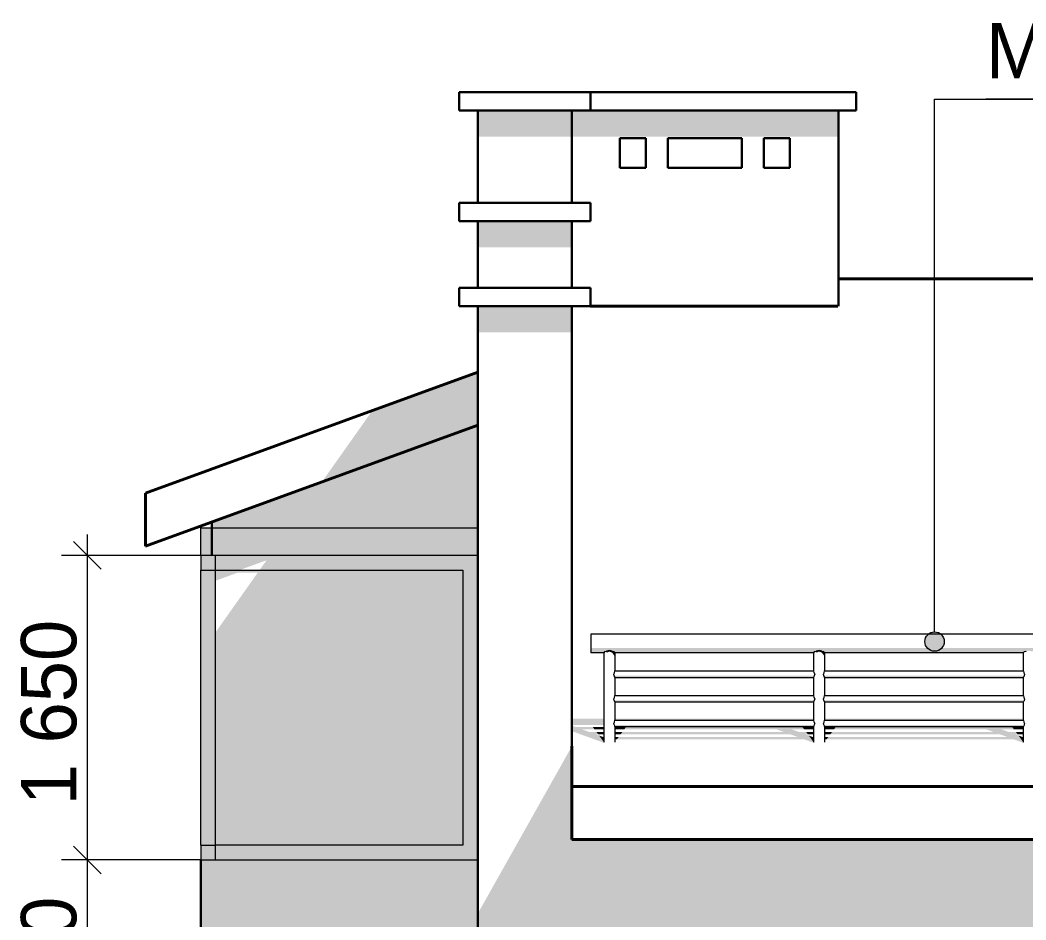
# Model space of a CAD drawing. Extents: x -73780 to 132552, y -11647 to 36957.
# Drawn here: x -70981 to -65534, y 28675 to 33550 of the extents above; entities that cross this region are included whole.
import ezdxf
from ezdxf.enums import TextEntityAlignment as Align

# ---------------------------------------------------------------- set-up
doc = ezdxf.new("R2010")
doc.units = 0
doc.header["$MEASUREMENT"] = 0
for name, color, linetype, lineweight in [('0_Ном_пера__1', 7, 'Continuous', 13), ('0_Ном_пера__120', 7, 'Continuous', 13), ('0_Ном_пера__41', 7, 'Continuous', 30), ('0_Ном_пера__7', 7, 'Continuous', 5), ('Двери ArchiCAD_Ном_пера__41', 7, 'Continuous', 30), ('Интерьер- Перегородка_Ном_пера__41', 7, 'Continuous', 30), ('Интерьер- Перегородка_Ном_пера__7', 7, 'Continuous', 5), ('Крыши_Ном_пера__61', 7, 'Continuous', 40), ('Крыши_Ном_пера__7', 7, 'Continuous', 5), ('Мебель_Ном_пера__1', 7, 'Continuous', 13), ('Мебель_Ном_пера__7', 7, 'Continuous', 5), ('Окна ArchiCAD_Ном_пера__1', 7, 'Continuous', 13), ('Окна ArchiCAD_Ном_пера__7', 7, 'Continuous', 5), ('Перекрытия_Ном_пера__21', 7, 'Continuous', 20), ('Перекрытия_Ном_пера__41', 7, 'Continuous', 30), ('Перекрытия_Ном_пера__7', 7, 'Continuous', 5)]:
    doc.layers.add(name, color=color, linetype=linetype, lineweight=lineweight)
doc.layers.add('0_Ном_пера__98', color=7, linetype='Continuous', lineweight=13, true_color=0x001f3e)
for name, color, linetype in [('Двери ArchiCAD', 7, 'Continuous'), ('Интерьер- Перегородка', 7, 'Continuous'), ('Крыши', 7, 'Continuous'), ('Мебель', 7, 'Continuous'), ('Окна ArchiCAD', 7, 'Continuous'), ('Перекрытия', 7, 'Continuous')]:
    doc.layers.add(name, color=color, linetype=linetype)
doc.styles.add('СГЕНЕРИР_СТИЛЬ_1', font='GOTHIC.TTF')
doc.styles.add('СГЕНЕРИР_СТИЛЬ_2', font='')
doc.styles.add('СГЕНЕРИР_СТИЛЬ_3', font='GOTHIC.TTF')
doc.styles.get('СГЕНЕРИР_СТИЛЬ_2').set_extended_font_data('Arial Unicode MS Кириллический')
doc.dimstyles.new('СГЕНЕРИР_СТИЛЬ__1', dxfattribs={"dimtxt": 300, "dimasz": 142.5, "dimexe": 0.18, "dimexo": 0, "dimgap": 0.09, "dimtad": 1, "dimdec": 0, "dimzin": 0, "dimdsep": 46, "dimtxsty": 'СГЕНЕРИР_СТИЛЬ_2', "dimblk": 'ARROWHEAD_6', "dimblk1": 'ARROWHEAD_6', "dimblk2": 'ARROWHEAD_6', "dimcen": 0.09, "dimclrd": 256, "dimclre": 256, "dimclrt": 256, "dimadec": 0, "dimazin": 0, "dimtfac": 1, "dimtdec": 4, "dimtmove": 0, "dimatfit": 3, "dimfxl": 0, "dimtolj": 1, "dimtzin": 0, "dimarcsym": 0})

# ---------------------------------------------------------------- blocks, each defined once
blk = doc.blocks.new('Элемент разреза_311', base_point=(-87179.4, 0))
at = {"layer": 'Окна ArchiCAD_Ном_пера__7', "linetype": 'Continuous'}
for points in [[(-68502.7, 30650), (-69922.7, 30650), (-69922.7, 30570), (-69794.2, 30570), (-69646.6, 30623.7), (-69684.6, 30570), (-68502.7, 30570)], [(-69922.7, 29080), (-68582.7, 29080), (-68582.7, 30570), (-69922.7, 30570), (-69922.7, 30512.7), (-69804.2, 30555.9), (-69694.6, 30555.9), (-69922.7, 30233.2)], [(-68502.7, 29080), (-68502.7, 30570), (-68582.7, 30570), (-68582.7, 29080)], [(-68582.7, 29080), (-69922.7, 29080), (-69922.7, 29000), (-68502.7, 29000), (-68502.7, 29080)]]:
    blk.add_hatch(color=256, dxfattribs=at).paths.add_polyline_path(points, flags=0)
at = {"layer": 'Окна ArchiCAD_Ном_пера__1', "linetype": 'Continuous'}
for p, q in [((-68502.7, 30650), (-70002.7, 30650)), ((-70002.7, 30650), (-70002.7, 30570)), ((-69922.7, 30570), (-68582.7, 30570)), ((-68582.7, 30570), (-68582.7, 29080)), ((-70002.7, 29080), (-70002.7, 29000)), ((-68582.7, 29080), (-69922.7, 29080)), ((-70002.7, 29000), (-68502.7, 29000))]:
    blk.add_line(p, q, dxfattribs=at)
blk = doc.blocks.new('Элемент разреза_277', base_point=(-87179.4, 0))
at = {"layer": 'Мебель_Ном_пера__7', "linetype": 'Continuous'}
for points in [[(-67889.8, 30129.4), (-67805.8, 30129.4), (-67804.8, 30130.4), (-67789.8, 30134.4), (-67774.8, 30130.4), (-67773.9, 30129.4), (-66670.1, 30129.4), (-66669.1, 30130.4), (-66654.1, 30134.4), (-66639.1, 30130.4), (-66638.1, 30129.4), (-65534.3, 30129.4), (-65533.3, 30130.4), (-65518.3, 30134.4), (-65503.3, 30130.4), (-65502.3, 30129.4), (-64398.5, 30129.4), (-64397.5, 30130.4), (-64382.5, 30134.4), (-64367.5, 30130.4), (-64366.6, 30129.4), (-63262.8, 30129.4), (-63261.8, 30130.4), (-63246.8, 30134.4), (-63231.8, 30130.4), (-63230.8, 30129.4), (-62127, 30129.4), (-62126, 30130.4), (-62111, 30134.4), (-62096, 30130.4), (-62095, 30129.4), (-62011, 30129.4), (-62011, 30147.7), (-67889.8, 30147.7)], [(-67805.8, 30129.4), (-67889.8, 30129.4), (-67889.8, 30122.7), (-67819.8, 30122.7), (-67815.8, 30126.7)], [(-67819.8, 30122.7), (-67819.8, 29638.8), (-67815.8, 29633.4), (-67815.8, 30126.7)], [(-67804.8, 30130.4), (-67804.8, 30123.2), (-67789.8, 30128.9), (-67789.8, 30134.4)], [(-67789.8, 30128.9), (-67774.8, 30123.2), (-67774.8, 30130.4), (-67789.8, 30134.4)], [(-67773.9, 30129.4), (-67774.8, 30130.4), (-67774.8, 30123.2), (-67763.9, 30107.6), (-67763.9, 30126.7)], [(-67773.9, 30129.4), (-67763.9, 30126.7), (-67759.8, 30122.7), (-66684.1, 30122.7), (-66680.1, 30126.7), (-66670.1, 30129.4)], [(-67759.8, 30122.7), (-67763.9, 30126.7), (-67763.9, 30107.6), (-67759.8, 30086.4)], [(-66684.1, 30024.3), (-66681.7, 30022), (-66680.1, 30015.7), (-66680.1, 30126.7), (-66684.1, 30122.7)], [(-66669.1, 30130.4), (-66669.1, 30123.2), (-66654.1, 30128.9), (-66654.1, 30134.4)], [(-66654.1, 30128.9), (-66639.1, 30123.2), (-66639.1, 30130.4), (-66654.1, 30134.4)], [(-66639.1, 30130.4), (-66639.1, 30123.2), (-66628.1, 30107.6), (-66628.1, 30126.7), (-66638.1, 30129.4)], [(-65534.3, 30129.4), (-66638.1, 30129.4), (-66628.1, 30126.7), (-66624.1, 30122.7), (-65548.3, 30122.7), (-65544.3, 30126.7)], [(-66624.1, 30122.7), (-66628.1, 30126.7), (-66628.1, 30107.6), (-66624.1, 30086.4)], [(-65548.3, 30024.3), (-65546, 30022), (-65544.3, 30015.7), (-65544.3, 30126.7), (-65548.3, 30122.7)], [(-66695.1, 30024.3), (-66686.3, 30022), (-66681.7, 30022), (-66684.1, 30024.3)], [(-66680.1, 30015.7), (-66681.7, 30022), (-66686.3, 30022)], [(-65559.3, 30024.3), (-65550.5, 30022), (-65546, 30022), (-65548.3, 30024.3)], [(-65544.3, 30015.7), (-65546, 30022), (-65550.5, 30022)], [(-67763.9, 29997.9), (-67762.2, 29991.7), (-66681.7, 29991.7), (-66680.1, 29997.9), (-66679.9, 29998.1), (-67764, 29998.1)], [(-67764, 29998.1), (-67763.9, 29997.9), (-67763.9, 29997.9)], [(-67763.9, 29997.9), (-67763.9, 29997.9), (-67759.8, 29976.7), (-67759.8, 29989.3), (-67762.2, 29991.7)], [(-67759.8, 29989.3), (-66684.1, 29989.3), (-66681.7, 29991.7), (-67762.2, 29991.7)], [(-66681.7, 29991.7), (-66684.1, 29989.3), (-66684.1, 29891), (-66681.7, 29888.7), (-66680.1, 29882.4), (-66680.1, 29997.9)], [(-66628.1, 29997.9), (-66626.4, 29991.7), (-65546, 29991.7), (-65544.3, 29997.9), (-65544.1, 29998.1), (-66628.2, 29998.1)], [(-66628.2, 29998.1), (-66628.1, 29997.9), (-66628.1, 29997.9)], [(-66628.1, 29997.9), (-66628.1, 29997.9), (-66624.1, 29976.7), (-66624.1, 29989.3), (-66626.4, 29991.7)], [(-66624.1, 29989.3), (-65548.3, 29989.3), (-65546, 29991.7), (-66626.4, 29991.7)], [(-65546, 29991.7), (-65548.3, 29989.3), (-65548.3, 29891), (-65546, 29888.7), (-65544.3, 29882.4), (-65544.3, 29997.9)], [(-67763.9, 29864.6), (-67762.2, 29858.4), (-66681.7, 29858.4), (-66680.1, 29864.6), (-66679.9, 29864.8), (-67764, 29864.8)], [(-67764, 29864.8), (-67763.9, 29864.5), (-67763.9, 29864.6)], [(-67763.9, 29864.6), (-67763.9, 29864.5), (-67759.8, 29843.3), (-67759.8, 29856), (-67762.2, 29858.4)], [(-67759.8, 29856), (-66684.1, 29856), (-66681.7, 29858.4), (-67762.2, 29858.4)], [(-66695.1, 29891), (-66686.3, 29888.7), (-66681.7, 29888.7), (-66684.1, 29891)], [(-66680.1, 29882.4), (-66681.7, 29888.7), (-66686.3, 29888.7)], [(-66684.1, 29757.7), (-66681.7, 29755.3), (-66680.1, 29749.1), (-66680.1, 29864.6), (-66681.7, 29858.4), (-66684.1, 29856)], [(-66628.1, 29864.6), (-66626.4, 29858.4), (-65546, 29858.4), (-65544.3, 29864.6), (-65544.1, 29864.8), (-66628.2, 29864.8)], [(-66628.2, 29864.8), (-66628.1, 29864.5), (-66628.1, 29864.6)], [(-66628.1, 29864.6), (-66628.1, 29864.5), (-66624.1, 29843.3), (-66624.1, 29856), (-66626.4, 29858.4)], [(-66624.1, 29856), (-65548.3, 29856), (-65546, 29858.4), (-66626.4, 29858.4)], [(-65559.3, 29891), (-65550.5, 29888.7), (-65546, 29888.7), (-65548.3, 29891)], [(-65544.3, 29882.4), (-65546, 29888.7), (-65550.5, 29888.7)], [(-65548.3, 29757.7), (-65546, 29755.3), (-65544.3, 29749.1), (-65544.3, 29864.6), (-65546, 29858.4), (-65548.3, 29856)], [(-66695.1, 29757.7), (-66686.3, 29755.3), (-66681.7, 29755.3), (-66684.1, 29757.7)], [(-66680.1, 29749.1), (-66681.7, 29755.3), (-66686.3, 29755.3)], [(-65548.3, 29757.7), (-65559.3, 29757.7), (-65550.5, 29755.3), (-65546, 29755.3)], [(-65544.3, 29749.1), (-65546, 29755.3), (-65550.5, 29755.3)], [(-67763.9, 29731.3), (-67762.2, 29725), (-66681.7, 29725), (-66680.1, 29731.3), (-66679.9, 29731.4), (-67764, 29731.4)], [(-67764, 29731.4), (-67763.9, 29731.2), (-67763.9, 29731.3)], [(-67762.2, 29725), (-67763.9, 29731.3), (-67763.9, 29731.2), (-67759.8, 29710), (-67759.8, 29722.7)], [(-67759.8, 29722.7), (-66684.1, 29722.7), (-66681.7, 29725), (-67762.2, 29725)], [(-66684.1, 29722.7), (-66684.1, 29638.8), (-66680.1, 29633.4), (-66680.1, 29731.3), (-66681.7, 29725)], [(-66628.1, 29731.3), (-66626.4, 29725), (-65546, 29725), (-65544.3, 29731.3), (-65544.1, 29731.4), (-66628.2, 29731.4)], [(-66628.2, 29731.4), (-66628.1, 29731.2), (-66628.1, 29731.3)], [(-66626.4, 29725), (-66628.1, 29731.3), (-66628.1, 29731.2), (-66624.1, 29710), (-66624.1, 29722.7)], [(-66624.1, 29722.7), (-65548.3, 29722.7), (-65546, 29725), (-66626.4, 29725)], [(-65548.3, 29722.7), (-65548.3, 29638.8), (-65544.3, 29633.4), (-65544.3, 29731.3), (-65546, 29725)]]:
    blk.add_hatch(color=256, dxfattribs=at).paths.add_polyline_path(points, flags=0)
at = {"layer": 'Мебель_Ном_пера__1', "linetype": 'Continuous'}
for p, q in [((-67889.8, 30222.7), (-67889.8, 30216)), ((-62011, 30222.7), (-67889.8, 30222.7)), ((-67889.8, 30216), (-67889.8, 30197.7)), ((-67889.8, 30197.7), (-67889.8, 30172.7)), ((-67889.8, 30172.7), (-67889.8, 30147.7)), ((-67889.8, 30147.7), (-67889.8, 30129.4)), ((-67889.8, 30129.4), (-67889.8, 30122.7)), ((-67819.8, 30122.7), (-67889.8, 30122.7)), ((-67815.8, 30126.7), (-67819.8, 30122.7)), ((-67819.8, 30122.7), (-67819.8, 29638.8)), ((-67805.8, 30129.4), (-67815.8, 30126.7)), ((-67804.8, 30130.4), (-67805.8, 30129.4)), ((-67789.8, 30134.4), (-67804.8, 30130.4)), ((-67774.8, 30130.4), (-67789.8, 30134.4)), ((-67773.9, 30129.4), (-67774.8, 30130.4)), ((-67763.9, 30126.7), (-67773.9, 30129.4)), ((-67759.8, 30122.7), (-67763.9, 30126.7)), ((-66684.1, 30122.7), (-67759.9, 30122.7)), ((-67759.8, 30122.7), (-67759.8, 30024.3)), ((-66680.1, 30126.7), (-66684.1, 30122.7)), ((-66684.1, 30122.7), (-66684.1, 30024.3)), ((-66670.1, 30129.4), (-66680.1, 30126.7)), ((-66669.1, 30130.4), (-66670.1, 30129.4)), ((-66654.1, 30134.4), (-66669.1, 30130.4)), ((-66639.1, 30130.4), (-66654.1, 30134.4)), ((-66638.1, 30129.4), (-66639.1, 30130.4)), ((-66628.1, 30126.7), (-66638.1, 30129.4)), ((-66624.1, 30122.7), (-66628.1, 30126.7)), ((-66624.1, 30122.7), (-66624.1, 30024.3)), ((-65548.3, 30122.7), (-66624.1, 30122.7)), ((-65544.3, 30126.7), (-65548.3, 30122.7)), ((-65548.3, 30122.7), (-65548.3, 30024.3)), ((-65534.3, 30129.4), (-65544.3, 30126.7)), ((-65533.3, 30130.4), (-65534.3, 30129.4)), ((-67764, 30015.6), (-67766.4, 30006.8)), ((-67763.9, 30015.7), (-67764, 30015.6)), ((-67762.2, 30022), (-67763.9, 30015.7)), ((-67759.8, 30024.3), (-67762.2, 30022)), ((-67759.8, 30024.3), (-66684.1, 30024.3)), ((-66681.7, 30022), (-66684.1, 30024.3)), ((-66680.1, 30015.7), (-66681.7, 30022)), ((-66679.9, 30015.6), (-66680.1, 30015.7)), ((-66677.6, 30006.8), (-66679.9, 30015.6)), ((-66628.2, 30015.6), (-66630.6, 30006.8)), ((-66628.1, 30015.7), (-66628.2, 30015.6)), ((-66626.4, 30022), (-66628.1, 30015.7)), ((-66624.1, 30024.3), (-66626.4, 30022)), ((-66624.1, 30024.3), (-65548.3, 30024.3)), ((-65546, 30022), (-65548.3, 30024.3)), ((-65544.3, 30015.7), (-65546, 30022)), ((-65544.1, 30015.6), (-65544.3, 30015.7)), ((-65541.8, 30006.8), (-65544.1, 30015.6)), ((-67764, 29998.1), (-67766.4, 30006.8)), ((-67763.9, 29997.9), (-67764, 29998.1)), ((-67763.9, 29997.9), (-67762.2, 29991.7)), ((-67759.8, 29989.3), (-67762.2, 29991.7)), ((-67759.8, 29989.4), (-67759.8, 29891)), ((-67759.8, 29989.3), (-66684.1, 29989.3)), ((-66684.1, 29989.3), (-66681.7, 29991.7)), ((-66684.1, 29989.4), (-66684.1, 29891)), ((-66680.1, 29997.9), (-66681.7, 29991.7)), ((-66679.9, 29998.1), (-66680.1, 29997.9)), ((-66677.6, 30006.8), (-66679.9, 29998.1)), ((-66628.2, 29998.1), (-66630.6, 30006.8)), ((-66628.1, 29997.9), (-66628.2, 29998.1)), ((-66628.1, 29997.9), (-66626.4, 29991.7)), ((-66624.1, 29989.3), (-66626.4, 29991.7)), ((-66624.1, 29989.4), (-66624.1, 29891)), ((-66624.1, 29989.3), (-65548.3, 29989.3)), ((-65548.3, 29989.3), (-65546, 29991.7)), ((-65548.3, 29989.4), (-65548.3, 29891)), ((-65544.3, 29997.9), (-65546, 29991.7)), ((-65544.1, 29998.1), (-65544.3, 29997.9)), ((-65541.8, 30006.8), (-65544.1, 29998.1)), ((-67764, 29882.3), (-67766.4, 29873.5)), ((-67764, 29864.8), (-67766.4, 29873.5)), ((-67763.9, 29882.4), (-67764, 29882.3)), ((-67763.9, 29864.6), (-67764, 29864.8)), ((-67762.2, 29888.7), (-67763.9, 29882.4)), ((-67763.9, 29864.6), (-67762.2, 29858.4)), ((-67759.8, 29891), (-67762.2, 29888.7)), ((-67759.8, 29856), (-67762.2, 29858.4)), ((-67759.8, 29891), (-66684.1, 29891)), ((-67759.8, 29856), (-67759.8, 29757.7)), ((-67759.8, 29856), (-66684.1, 29856)), ((-66681.7, 29888.7), (-66684.1, 29891)), ((-66684.1, 29856), (-66681.7, 29858.4)), ((-66684.1, 29856), (-66684.1, 29757.7)), ((-66680.1, 29882.4), (-66681.7, 29888.7)), ((-66680.1, 29864.6), (-66681.7, 29858.4)), ((-66679.9, 29882.3), (-66680.1, 29882.4)), ((-66679.9, 29864.8), (-66680.1, 29864.6)), ((-66677.6, 29873.5), (-66679.9, 29882.3)), ((-66677.6, 29873.5), (-66679.9, 29864.8)), ((-66628.2, 29882.3), (-66630.6, 29873.5)), ((-66628.2, 29864.8), (-66630.6, 29873.5)), ((-66628.1, 29882.4), (-66628.2, 29882.3)), ((-66628.1, 29864.6), (-66628.2, 29864.8)), ((-66626.4, 29888.7), (-66628.1, 29882.4)), ((-66628.1, 29864.6), (-66626.4, 29858.4)), ((-66624.1, 29891), (-66626.4, 29888.7)), ((-66624.1, 29856), (-66626.4, 29858.4)), ((-66624.1, 29891), (-65548.3, 29891)), ((-66624.1, 29856), (-66624.1, 29757.7)), ((-66624.1, 29856), (-65548.3, 29856)), ((-65546, 29888.7), (-65548.3, 29891)), ((-65548.3, 29856), (-65546, 29858.4)), ((-65548.3, 29856), (-65548.3, 29757.7)), ((-65544.3, 29882.4), (-65546, 29888.7)), ((-65544.3, 29864.6), (-65546, 29858.4)), ((-65544.1, 29882.3), (-65544.3, 29882.4)), ((-65544.1, 29864.8), (-65544.3, 29864.6)), ((-65541.8, 29873.5), (-65544.1, 29882.3)), ((-65541.8, 29873.5), (-65544.1, 29864.8)), ((-67764, 29748.9), (-67766.4, 29740.2)), ((-67763.9, 29749.1), (-67764, 29748.9)), ((-67762.2, 29755.3), (-67763.9, 29749.1)), ((-67759.8, 29757.7), (-67762.2, 29755.3)), ((-67759.8, 29757.7), (-66684.1, 29757.7)), ((-66681.7, 29755.3), (-66684.1, 29757.7)), ((-66680.1, 29749.1), (-66681.7, 29755.3)), ((-66679.9, 29748.9), (-66680.1, 29749.1)), ((-66677.6, 29740.2), (-66679.9, 29748.9)), ((-66628.2, 29748.9), (-66630.6, 29740.2)), ((-66628.1, 29749.1), (-66628.2, 29748.9)), ((-66626.4, 29755.3), (-66628.1, 29749.1)), ((-66624.1, 29757.7), (-66626.4, 29755.3)), ((-66624.1, 29757.7), (-65548.3, 29757.7)), ((-65546, 29755.3), (-65548.3, 29757.7)), ((-65544.3, 29749.1), (-65546, 29755.3)), ((-65544.1, 29748.9), (-65544.3, 29749.1)), ((-65541.8, 29740.2), (-65544.1, 29748.9)), ((-67764, 29731.4), (-67766.4, 29740.2)), ((-67763.9, 29731.3), (-67764, 29731.4)), ((-67763.9, 29731.3), (-67762.2, 29725)), ((-67759.8, 29722.7), (-67762.2, 29725)), ((-67759.8, 29722.7), (-67759.8, 29638.8)), ((-67759.8, 29722.7), (-66684.1, 29722.7)), ((-66684.1, 29722.7), (-66681.7, 29725)), ((-66684.1, 29722.7), (-66684.1, 29638.8)), ((-66680.1, 29731.3), (-66681.7, 29725)), ((-66679.9, 29731.4), (-66680.1, 29731.3)), ((-66677.6, 29740.2), (-66679.9, 29731.4)), ((-66628.2, 29731.4), (-66630.6, 29740.2)), ((-66628.1, 29731.3), (-66628.2, 29731.4)), ((-66628.1, 29731.3), (-66626.4, 29725)), ((-66624.1, 29722.7), (-66626.4, 29725)), ((-66624.1, 29722.7), (-66624.1, 29638.8)), ((-66624.1, 29722.7), (-65548.3, 29722.7)), ((-65548.3, 29722.7), (-65546, 29725)), ((-65548.3, 29722.7), (-65548.3, 29638.8)), ((-65544.3, 29731.3), (-65546, 29725)), ((-65544.1, 29731.4), (-65544.3, 29731.3)), ((-65541.8, 29740.2), (-65544.1, 29731.4))]:
    blk.add_line(p, q, dxfattribs=at)
blk = doc.blocks.new('Элемент разреза_15', base_point=(-87179.4, 0))
at = {"layer": 'Перекрытия_Ном_пера__41', "linetype": 'Continuous'}
for p, q in [((-68602.7, 33160), (-67892.7, 33160)), ((-68602.7, 33060), (-68602.7, 33160)), ((-67892.7, 33060), (-67892.7, 33160)), ((-68602.7, 33060), (-67892.7, 33060))]:
    blk.add_line(p, q, dxfattribs=at)
blk = doc.blocks.new('Элемент разреза_20', base_point=(-87179.4, 0))
at = {"layer": 'Перекрытия_Ном_пера__41', "linetype": 'Continuous'}
for p, q in [((-67892.7, 33160), (-66452.7, 33160)), ((-66452.7, 33060), (-66452.7, 33160)), ((-67892.7, 33060), (-66452.7, 33060))]:
    blk.add_line(p, q, dxfattribs=at)
blk = doc.blocks.new('Элемент разреза_52', base_point=(-87179.4, 0))
at = {"layer": 'Перекрытия_Ном_пера__41', "linetype": 'Continuous'}
for p, q in [((-68602.7, 32560), (-67892.7, 32560)), ((-68602.7, 32460), (-68602.7, 32560)), ((-67892.7, 32460), (-67892.7, 32560)), ((-68602.7, 32460), (-67892.7, 32460))]:
    blk.add_line(p, q, dxfattribs=at)
blk = doc.blocks.new('Элемент разреза_388', base_point=(-87179.4, 0))
at = {"layer": 'Перекрытия_Ном_пера__7', "linetype": 'Continuous'}
blk.add_hatch(color=256, dxfattribs=at).paths.add_polyline_path([(-70002.7, 30650), (-68502.7, 30650), (-68502.7, 30800), (-70002.7, 30800)], flags=0)
at = {"layer": 'Перекрытия_Ном_пера__21', "linetype": 'Continuous'}
for p, q in [((-70002.7, 30800), (-68502.7, 30800)), ((-70002.7, 30650), (-70002.7, 30800))]:
    blk.add_line(p, q, dxfattribs=at)
blk = doc.blocks.new('Элемент разреза_389', base_point=(-87179.4, 0))
at = {"layer": 'Перекрытия_Ном_пера__41', "linetype": 'Continuous'}
for p, q in [((-68602.7, 32100), (-67892.7, 32100)), ((-68602.7, 32000), (-68602.7, 32100)), ((-67892.7, 32000), (-67892.7, 32100)), ((-68602.7, 32000), (-67892.7, 32000))]:
    blk.add_line(p, q, dxfattribs=at)
blk = doc.blocks.new('Элемент разреза_390', base_point=(-87179.4, 0))
at = {"layer": 'Крыши_Ном_пера__7', "linetype": 'Continuous'}
blk.add_hatch(color=256, dxfattribs=at).paths.add_polyline_path([(-69346.6, 31048), (-68502.7, 31355.1), (-68502.7, 31642.5), (-69073, 31434.9)], flags=0)
at = {"layer": 'Крыши_Ном_пера__61', "linetype": 'Continuous'}
for p, q in [((-70302.7, 30987.3), (-68502.7, 31642.5)), ((-70302.7, 30700), (-68502.7, 31355.1)), ((-70302.7, 30700), (-70302.7, 30987.3))]:
    blk.add_line(p, q, dxfattribs=at)
blk = doc.blocks.new('Элемент разреза_69', base_point=(-87179.4, 0))
at = {"layer": 'Крыши_Ном_пера__7', "linetype": 'Continuous'}
for points in [[(-67992.7, 29765.8), (-67992.7, 29730.5), (-67887.3, 29730.5), (-67913.3, 29765.8)], [(-67819.8, 29765.8), (-67913.3, 29765.8), (-67887.3, 29730.5), (-67819.8, 29730.5)], [(-67759.8, 29757.7), (-67672.4, 29757.7), (-67666.4, 29765.8), (-67759.8, 29765.8)], [(-67672.4, 29757.7), (-66771.6, 29757.7), (-66777.5, 29765.8), (-67666.4, 29765.8)], [(-66684.1, 29765.8), (-66777.5, 29765.8), (-66771.6, 29757.7), (-66684.1, 29757.7)], [(-66530.6, 29765.8), (-66624.1, 29765.8), (-66624.1, 29757.7), (-66536.6, 29757.7)], [(-66536.6, 29757.7), (-65635.8, 29757.7), (-65641.7, 29765.8), (-66530.6, 29765.8)], [(-65641.7, 29765.8), (-65635.8, 29757.7), (-65548.3, 29757.7), (-65548.3, 29765.8)], [(-67992.7, 29727.6), (-67992.7, 29697.8), (-67815.8, 29633.4), (-67845.8, 29674.1), (-67863.9, 29680.7), (-67850.7, 29680.7), (-67859.7, 29693), (-67897.8, 29693), (-67938.8, 29708), (-67870.7, 29708), (-67879.8, 29720.3), (-67972.8, 29720.3)], [(-67819.8, 29720.3), (-67879.8, 29720.3), (-67870.7, 29708), (-67819.8, 29708)], [(-67819.8, 29693), (-67859.7, 29693), (-67850.7, 29680.7), (-67819.8, 29680.7)], [(-67759.8, 29708), (-67708.9, 29708), (-67699.8, 29720.3), (-67759.8, 29720.3)], [(-67719.9, 29693), (-67759.8, 29693), (-67759.8, 29680.7), (-67729, 29680.7)], [(-67749.1, 29653.4), (-66735.1, 29653.4), (-66680.1, 29633.4), (-66710.1, 29674.1), (-66728.1, 29680.7), (-66714.9, 29680.7), (-66724, 29693), (-66762, 29693), (-66803.1, 29708), (-66735, 29708), (-66744.1, 29720.3), (-66837, 29720.3), (-66843.4, 29722.7), (-66925.4, 29722.7), (-66919, 29720.3), (-67699.8, 29720.3), (-67708.9, 29708), (-66885, 29708), (-66844, 29693), (-67719.9, 29693), (-67729, 29680.7), (-66810, 29680.7), (-66769, 29665.8), (-67740, 29665.8)], [(-66744.1, 29720.3), (-66735, 29708), (-66684.1, 29708), (-66684.1, 29720.3)], [(-66724, 29693), (-66714.9, 29680.7), (-66684.1, 29680.7), (-66684.1, 29693)], [(-66564.1, 29720.3), (-66624.1, 29720.3), (-66624.1, 29708), (-66573.2, 29708)], [(-66624.1, 29680.7), (-66593.3, 29680.7), (-66584.2, 29693), (-66624.1, 29693)], [(-66613.4, 29653.4), (-65599.3, 29653.4), (-65544.3, 29633.4), (-65574.3, 29674.1), (-65592.3, 29680.7), (-65579.1, 29680.7), (-65588.2, 29693), (-65626.3, 29693), (-65667.3, 29708), (-65599.2, 29708), (-65608.3, 29720.3), (-65701.3, 29720.3), (-65707.7, 29722.7), (-65789.6, 29722.7), (-65783.2, 29720.3), (-66564.1, 29720.3), (-66573.2, 29708), (-65749.3, 29708), (-65708.2, 29693), (-66584.2, 29693), (-66593.3, 29680.7), (-65674.3, 29680.7), (-65633.2, 29665.8), (-66604.3, 29665.8)], [(-65548.3, 29720.3), (-65608.3, 29720.3), (-65599.2, 29708), (-65548.3, 29708)], [(-65588.2, 29693), (-65579.1, 29680.7), (-65548.3, 29680.7), (-65548.3, 29693)], [(-67845.8, 29674.1), (-67819.8, 29638.8), (-67819.8, 29665.8), (-67822.8, 29665.8)], [(-67759.8, 29653.4), (-67749.1, 29653.4), (-67740, 29665.8), (-67759.8, 29665.8)], [(-66710.1, 29674.1), (-66684.1, 29638.8), (-66684.1, 29665.8), (-66687.1, 29665.8)], [(-66624.1, 29665.8), (-66624.1, 29653.4), (-66613.4, 29653.4), (-66604.3, 29665.8)], [(-65551.3, 29665.8), (-65574.3, 29674.1), (-65548.3, 29638.8), (-65548.3, 29665.8)]]:
    blk.add_hatch(color=256, dxfattribs=at).paths.add_polyline_path(points, flags=0)
at = {"layer": 'Крыши_Ном_пера__61', "linetype": 'Continuous'}
for p, q in [((-63169, 32147.7), (-66548.4, 32147.7)), ((-66552.7, 32000.3), (-67892.7, 32000.3)), ((-67992.7, 29616.3), (-67992.7, 29397.9)), ((-67992.7, 29397.9), (-61852.7, 29397.9)), ((-67992.7, 29110.6), (-67992.7, 29397.9)), ((-67992.7, 29110.6), (-61852.7, 29110.6))]:
    blk.add_line(p, q, dxfattribs=at)
blk = doc.blocks.new('Элемент разреза_86', base_point=(-87179.4, 0))
at = {"layer": 'Интерьер- Перегородка_Ном_пера__7', "linetype": 'Continuous'}
blk.add_hatch(color=256, dxfattribs=at).paths.add_polyline_path([(-67992.7, 29616.3), (-68502.7, 28709.4), (-68502.7, 28262.1), (-63352.7, 28262.1), (-63352.7, 27900), (-61852.7, 27900), (-61852.7, 29110.6), (-67992.7, 29110.6), (-67992.7, 29329), (-67992.7, 29397.9)], flags=0)
at = {"layer": 'Интерьер- Перегородка_Ном_пера__41', "linetype": 'Continuous'}
for p, q in [((-68502.7, 27900), (-68502.7, 30402.8)), ((-67992.7, 29616.3), (-67992.7, 30402.8))]:
    blk.add_line(p, q, dxfattribs=at)
blk = doc.blocks.new('Элемент разреза_118', base_point=(-87179.4, 0))
at = {"layer": 'Интерьер- Перегородка_Ном_пера__7', "linetype": 'Continuous'}
blk.add_hatch(color=256, dxfattribs=at).paths.add_polyline_path([(-66548.4, 33060), (-67992.7, 33060), (-67992.7, 32918.6), (-66552.7, 32918.6), (-66548.4, 32924.7)], flags=0)
at = {"layer": 'Интерьер- Перегородка_Ном_пера__41', "linetype": 'Continuous'}
blk.add_line((-66548.4, 32000.3), (-66548.4, 33060), dxfattribs=at)
blk = doc.blocks.new('Элемент разреза_119', base_point=(-87179.4, 0))
at = {"layer": 'Интерьер- Перегородка_Ном_пера__7', "linetype": 'Continuous'}
for points in [[(-67992.7, 32000), (-68502.7, 32000), (-68502.7, 31858.6), (-67992.7, 31858.6)], [(-67992.7, 29801.9), (-67992.7, 29616.3), (-67992.7, 29616.3), (-67992.7, 29801.9)]]:
    blk.add_hatch(color=256, dxfattribs=at).paths.add_polyline_path(points, flags=0)
at = {"layer": 'Интерьер- Перегородка_Ном_пера__41', "linetype": 'Continuous'}
for p, q in [((-68502.7, 32000), (-68502.7, 30402.8)), ((-67992.7, 32000), (-67992.7, 30402.8)), ((-67992.7, 29801.9), (-67992.7, 30402.8))]:
    blk.add_line(p, q, dxfattribs=at)
blk = doc.blocks.new('Элемент разреза_120', base_point=(-87179.4, 0))
at = {"layer": 'Интерьер- Перегородка_Ном_пера__7', "linetype": 'Continuous'}
for points in [[(-67992.7, 33060), (-68502.7, 33060), (-68502.7, 32918.6), (-67992.7, 32918.6)], [(-67992.7, 32460), (-68502.7, 32460), (-68502.7, 32318.6), (-67992.7, 32318.6)]]:
    blk.add_hatch(color=256, dxfattribs=at).paths.add_polyline_path(points, flags=0)
at = {"layer": 'Интерьер- Перегородка_Ном_пера__41', "linetype": 'Continuous'}
for p, q in [((-68502.7, 33060), (-68502.7, 32560)), ((-67992.7, 33060), (-67992.7, 32560)), ((-68502.7, 32460), (-68502.7, 32100)), ((-67992.7, 32460), (-67992.7, 32100))]:
    blk.add_line(p, q, dxfattribs=at)
blk = doc.blocks.new('Элемент разреза_200', base_point=(-87179.4, 0))
at = {"layer": '0_Ном_пера__7', "linetype": 'Continuous'}
for points in [[(-69942.7, 30831), (-69942.7, 30800), (-68502.7, 30800), (-68502.7, 31355.1)], [(-70002.7, 29000), (-70002.7, 27800), (-68502.7, 27800), (-68502.7, 29000)]]:
    blk.add_hatch(color=256, dxfattribs=at).paths.add_polyline_path(points, flags=0)
at = {"layer": '0_Ном_пера__41', "linetype": 'Continuous'}
for p, q in [((-69942.7, 30650), (-69942.7, 30831)), ((-70002.7, 27800), (-70002.7, 29000))]:
    blk.add_line(p, q, dxfattribs=at)
blk = doc.blocks.new('Элемент разреза_310', base_point=(-87179.4, 0))
at = {"layer": 'Окна ArchiCAD_Ном_пера__7', "linetype": 'Continuous'}
for points in [[(-70002.7, 30570), (-69922.7, 30570), (-69922.7, 30650), (-70002.7, 30650)], [(-70002.7, 29080), (-69922.7, 29080), (-69922.7, 30570), (-70002.7, 30570)], [(-70002.7, 29000), (-69922.7, 29000), (-69922.7, 29080), (-70002.7, 29080)]]:
    blk.add_hatch(color=256, dxfattribs=at).paths.add_polyline_path(points, flags=0)
at = {"layer": 'Окна ArchiCAD_Ном_пера__1', "linetype": 'Continuous'}
for p, q in [((-69922.7, 30570), (-69922.7, 30650)), ((-70002.7, 30570), (-69922.7, 30570)), ((-70002.7, 29080), (-70002.7, 30570)), ((-69922.7, 29080), (-69922.7, 30570)), ((-70002.7, 29080), (-69922.7, 29080)), ((-69922.7, 29000), (-69922.7, 29080))]:
    blk.add_line(p, q, dxfattribs=at)
blk = doc.blocks.new('Элемент разреза_318', base_point=(-87179.4, 0))
at = {"layer": 'Двери ArchiCAD_Ном_пера__41', "linetype": 'Continuous'}
for p, q in [((-67732.7, 32750), (-67732.7, 32910)), ((-67732.7, 32910), (-67592.7, 32910)), ((-67592.7, 32910), (-67592.7, 32750)), ((-67592.7, 32750), (-67732.7, 32750))]:
    blk.add_line(p, q, dxfattribs=at)
blk = doc.blocks.new('Элемент разреза_319', base_point=(-87179.4, 0))
at = {"layer": 'Двери ArchiCAD_Ном_пера__41', "linetype": 'Continuous'}
for p, q in [((-66952.7, 32750), (-66952.7, 32910)), ((-66952.7, 32910), (-66812.7, 32910)), ((-66812.7, 32910), (-66812.7, 32750)), ((-66812.7, 32750), (-66952.7, 32750))]:
    blk.add_line(p, q, dxfattribs=at)
blk = doc.blocks.new('Элемент разреза_320', base_point=(-87179.4, 0))
at = {"layer": 'Двери ArchiCAD_Ном_пера__41', "linetype": 'Continuous'}
for p, q in [((-67472.7, 32910), (-67072.7, 32910)), ((-67472.7, 32750), (-67472.7, 32910)), ((-67072.7, 32910), (-67072.7, 32750)), ((-67072.7, 32750), (-67472.7, 32750))]:
    blk.add_line(p, q, dxfattribs=at)
blk = doc.blocks.new('Выносная надпись_3', base_point=(-66028.6, 30183.1))
at = {"layer": '0_Ном_пера__120', "linetype": 'Continuous'}
blk.add_hatch(color=256, dxfattribs=at).paths.add_polyline_path([(-65976.1, 30183.1), (-65980.1, 30203.2), (-65991.5, 30220.2), (-66008.5, 30231.6), (-66028.6, 30235.6), (-66048.7, 30231.6), (-66065.8, 30220.2), (-66077.1, 30203.2), (-66081.1, 30183.1), (-66077.1, 30163), (-66065.8, 30146), (-66048.7, 30134.6), (-66028.6, 30130.6), (-66008.5, 30134.6), (-65991.5, 30146), (-65980.1, 30163)], flags=0)
for p, q in [((-66028.6, 30235.6), (-66028.6, 33121)), ((-66028.6, 33121), (-65750.7, 33121)), ((-65750.7, 33121), (-63912.5, 33121)), ((-63912.5, 33121), (-65750.7, 33121))]:
    blk.add_line(p, q, dxfattribs=at)
blk.add_circle((-66028.6, 30183.1), 52.5, dxfattribs=at)
at = {"layer": '0_Ном_пера__1', "style": 'СГЕНЕРИР_СТИЛЬ_3'}
blk.add_attdef('txt1', text='', height=300, dxfattribs=at).set_placement((-65750.7, 33143.7), align=Align.BOTTOM_LEFT)
blk = doc.blocks.new('*D515', base_point=(-87179.4, 0))
at = {"layer": '0_Ном_пера__98', "linetype": 'Continuous'}
for p, q in [((-70691.7, 29075), (-70541.7, 28925)), ((-70002.7, 29000), (-70757.4, 29000)), ((-70616.7, 27650), (-70616.7, 29000)), ((-70691.7, 27725), (-70541.7, 27575)), ((-70002.7, 27650), (-70757.4, 27650))]:
    blk.add_line(p, q, dxfattribs=at)
at = {"layer": '0_Ном_пера__98', "insert": (-70976.7, 27797), "char_height": 300, "attachment_point": 1, "rotation": 90, "style": 'СГЕНЕРИР_СТИЛЬ_1'}
blk.add_mtext('{1\xa0350}', dxfattribs=at)
blk = doc.blocks.new('ARROWHEAD_6')
at = {"linetype": 'Continuous'}
for p, q in [((-0.5, -0.5), (0.5, 0.5)), ((0, 0), (-1, 0))]:
    blk.add_line(p, q, dxfattribs=at)
blk = doc.blocks.new('*D516', base_point=(-87179.4, 0))
at = {"layer": '0_Ном_пера__98', "linetype": 'Continuous'}
for p, q in [((-70541.7, 30575), (-70691.7, 30725)), ((-70616.7, 30650), (-70616.7, 30762.5)), ((-70002.7, 30650), (-70757.4, 30650)), ((-70616.7, 29000), (-70616.7, 30650)), ((-70691.7, 29075), (-70541.7, 28925)), ((-70002.7, 29000), (-70757.4, 29000))]:
    blk.add_line(p, q, dxfattribs=at)
at = {"layer": '0_Ном_пера__98', "insert": (-70976.7, 29297), "char_height": 300, "attachment_point": 1, "rotation": 90, "style": 'СГЕНЕРИР_СТИЛЬ_1'}
blk.add_mtext('{1\xa0650}', dxfattribs=at)

msp = doc.modelspace()

# ---------------------------------------------------------------- block references
at = {"linetype": 'Continuous'}
ref = msp.add_blockref('Выносная надпись_3', (-66028.6, 30183.1), dxfattribs=at)
ref.add_attrib('txt1', 'МОh=0.6', dxfattribs={"layer": '0_Ном_пера__1', "color": 7, "linetype": 'Continuous', "height": 300, "style": 'СГЕНЕРИР_СТИЛЬ_3'}).set_placement((-65750.7, 33143.7), align=Align.BOTTOM_LEFT)
msp.add_blockref('Элемент разреза_200', (-87179.4, 0))
at = {"layer": 'Двери ArchiCAD'}
for name in ['Элемент разреза_318', 'Элемент разреза_320', 'Элемент разреза_319']:
    msp.add_blockref(name, (-87179.4, 0), dxfattribs=at)
at = {"layer": 'Интерьер- Перегородка'}
for name in ['Элемент разреза_120', 'Элемент разреза_118', 'Элемент разреза_119', 'Элемент разреза_86']:
    msp.add_blockref(name, (-87179.4, 0), dxfattribs=at)
at = {"layer": 'Крыши'}
for name in ['Элемент разреза_69', 'Элемент разреза_390']:
    msp.add_blockref(name, (-87179.4, 0), dxfattribs=at)
at = {"layer": 'Мебель'}
msp.add_blockref('Элемент разреза_277', (-87179.4, 0), dxfattribs=at)
at = {"layer": 'Окна ArchiCAD'}
for name in ['Элемент разреза_311', 'Элемент разреза_310']:
    msp.add_blockref(name, (-87179.4, 0), dxfattribs=at)
at = {"layer": 'Перекрытия'}
for name in ['Элемент разреза_15', 'Элемент разреза_20', 'Элемент разреза_52', 'Элемент разреза_389', 'Элемент разреза_388']:
    msp.add_blockref(name, (-87179.4, 0), dxfattribs=at)

# ---------------------------------------------------------------- dimensions: what is measured, and where the dimension line sits
at = {"linetype": 'Continuous'}
for p1, p2, picture, middle in [((-70002.7, 29000), (-70002.7, 30650), '*D516', (-70826.7, 29811.3)), ((-70002.7, 27650), (-70002.7, 29000), '*D515', (-70826.7, 28311.3))]:
    dim = msp.add_linear_dim(base=(-70616.7, -173.6), p1=p1, p2=p2, angle=90, dimstyle='СГЕНЕРИР_СТИЛЬ__1', dxfattribs=at)
    dim.commit()
    dim.dimension.update_dxf_attribs({"geometry": picture, "text_midpoint": middle})

doc.saveas('drawing.dxf')
